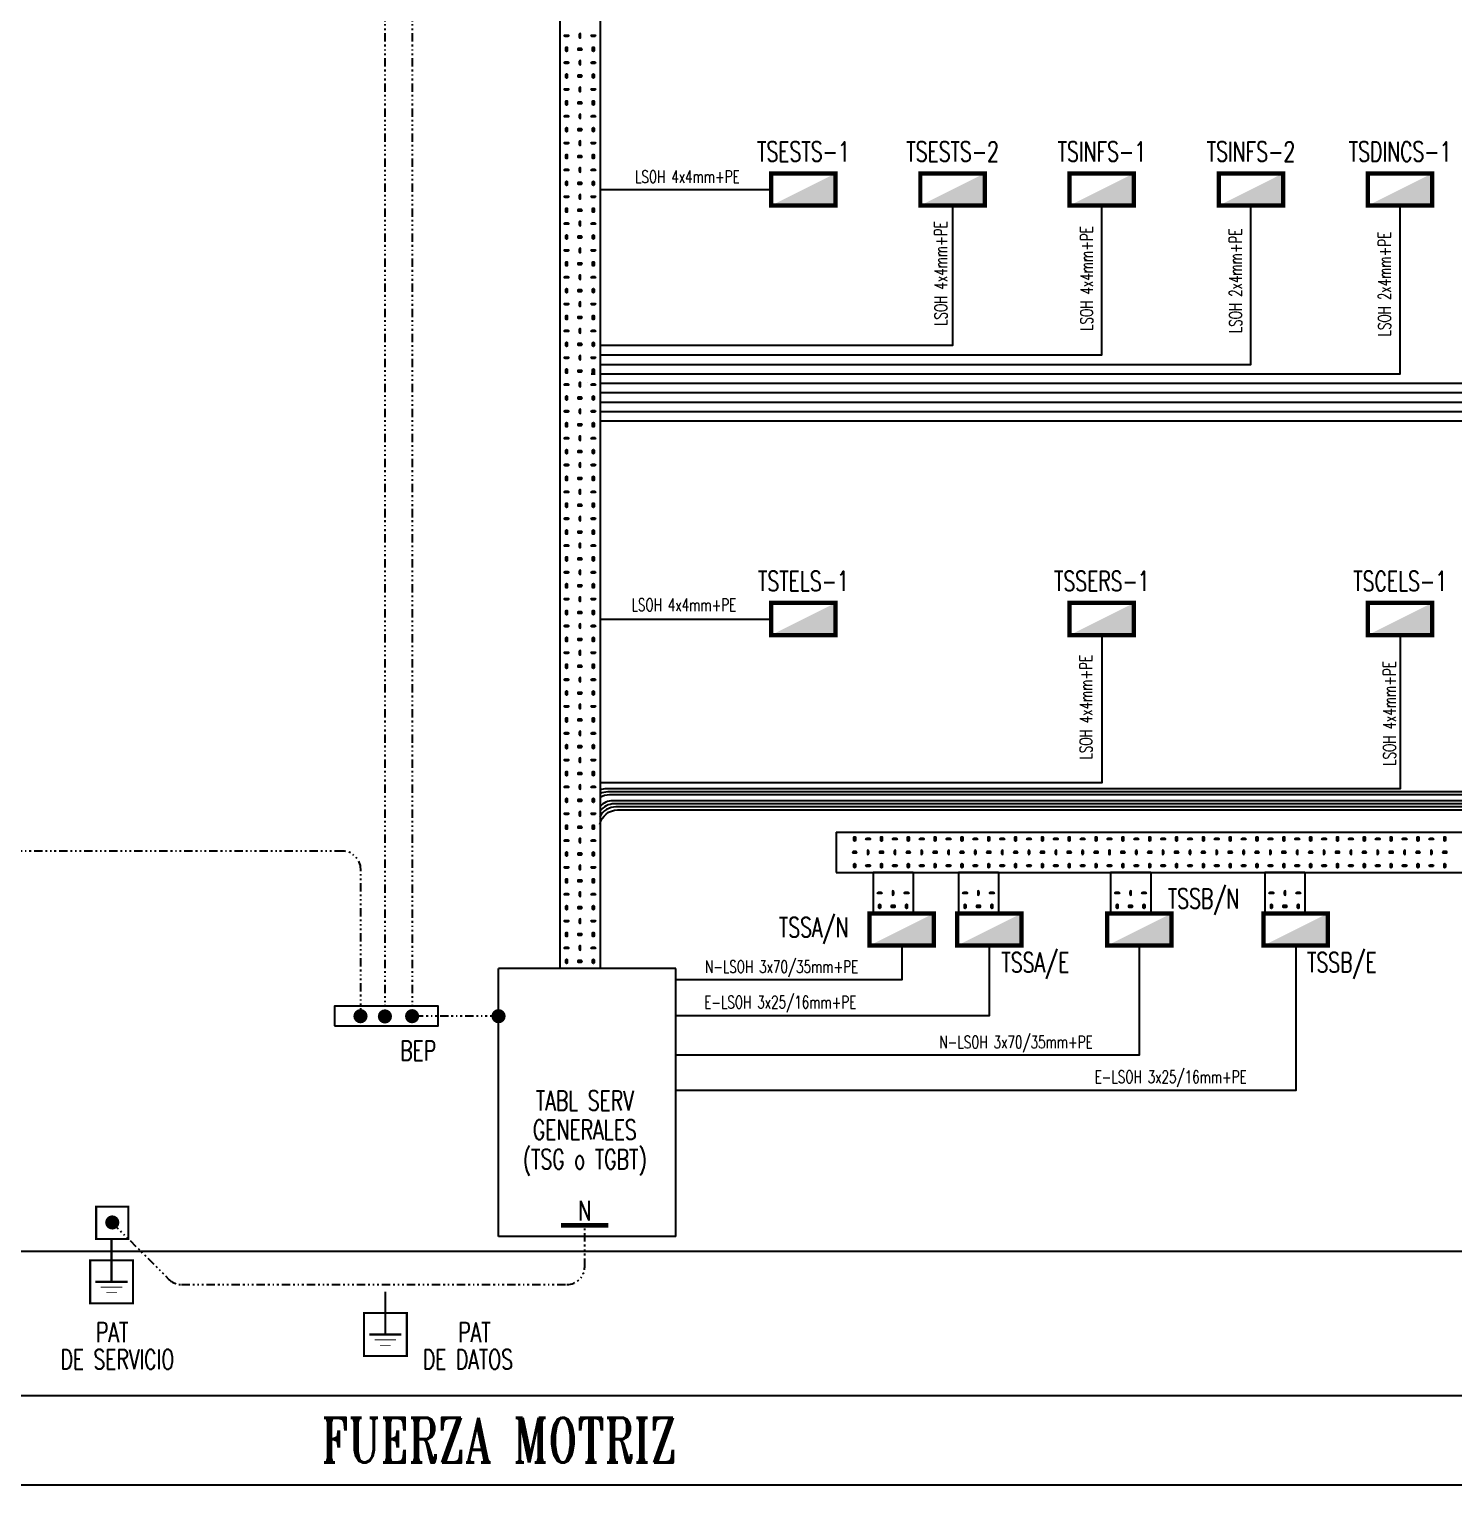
# Model space of a CAD drawing. Extents: x 2998 to 3854, y 1175 to 1727.
# Drawn here: x 3097 to 3216.5, y 1237.3 to 1359.4 of the extents above; entities that cross this region are included whole.
import ezdxf
from ezdxf.enums import TextEntityAlignment as Align

# ---------------------------------------------------------------- set-up
doc = ezdxf.new("R2010")
doc.units = 0
doc.linetypes.add('OCJ-ESQUEMAS UNIFILARES-CORREGIDOS IDO-REV.br$0$TIERRA', pattern=[2, 0.7, -0.25, 0.15, -0.25, 0, -0.25, 0.15, -0.25])
for name, color, linetype in [('OCJ-ESQUEMAS UNIFILARES-CORREGIDOS IDO-REV.br$0$--ILUMINACION', 5, 'Continuous'), ('OCJ-ESQUEMAS UNIFILARES-CORREGIDOS IDO-REV.br$0$--PAT', 30, 'Continuous'), ('OCJ-ESQUEMAS UNIFILARES-CORREGIDOS IDO-REV.br$0$00-IE-CABLES', 10, 'Continuous'), ('OCJ-ESQUEMAS UNIFILARES-CORREGIDOS IDO-REV.br$0$IE-BASE-rV$0$-GNBA-IE', 100, 'Continuous'), ('OCJ-ESQUEMAS UNIFILARES-CORREGIDOS IDO-REV.br$0$IE-BPC-ILTO', 30, 'Continuous')]:
    doc.layers.add(name, color=color, linetype=linetype)
doc.styles.add('OCJ-ESQUEMAS UNIFILARES-CORREGIDOS IDO-REV.br$0$ELE', font='SIMPLEX.shx', dxfattribs={"width": 0.7, "height": 0.22})
doc.styles.add('OCJ-ESQUEMAS UNIFILARES-CORREGIDOS IDO-REV.br$0$ROMANT', font='ROMANT.shx', dxfattribs={"width": 0.7})

# ---------------------------------------------------------------- blocks, each defined once
blk = doc.blocks.new('OCJ-ESQUEMAS UNIFILARES-CORREGIDOS IDO-REV.br$0$A$C54914CF0')
at = {"layer": 'OCJ-ESQUEMAS UNIFILARES-CORREGIDOS IDO-REV.br$0$--ILUMINACION', "color": 30, "linetype": 'OCJ-ESQUEMAS UNIFILARES-CORREGIDOS IDO-REV.br$0$TIERRA'}
for points, const_width in [([(0, 0), (0, -0.48)], 0.024), ([(-0.18, -0.48), (0.18, -0.48)], 0.024), ([(-0.12, -0.54), (0.12, -0.54)], 0.012), ([(-0.06, -0.6), (0.06, -0.6)], 0.006)]:
    blk.add_lwpolyline(points, dxfattribs=dict(at, const_width=const_width))
at = {"layer": 'OCJ-ESQUEMAS UNIFILARES-CORREGIDOS IDO-REV.br$0$--ILUMINACION', "color": 30, "linetype": 'OCJ-ESQUEMAS UNIFILARES-CORREGIDOS IDO-REV.br$0$TIERRA', "const_width": 0.024}
blk.add_lwpolyline([(-0.24, -0.24), (0.24, -0.24), (0.24, -0.72), (-0.24, -0.72)], close=True, dxfattribs=at)
blk = doc.blocks.new('*U16')
at = {"layer": 'OCJ-ESQUEMAS UNIFILARES-CORREGIDOS IDO-REV.br$0$IE-BASE-rV$0$-GNBA-IE', "color": 0}
for p, q in [((0, 0), (0, 0.45)), ((48.834, 0.45), (0, 0.45)), ((48.834, 0), (0, 0))]:
    blk.add_line(p, q, dxfattribs=at)
for points in [[(0.091, 0.383), (0.059, 0.383, 1), (0.059, 0.367), (0.091, 0.367, 1)], [(0.233, 0.359), (0.233, 0.391, 1), (0.217, 0.391), (0.217, 0.359, 1)], [(0.391, 0.383), (0.359, 0.383, 1), (0.359, 0.367), (0.391, 0.367, 1)], [(0.533, 0.359), (0.533, 0.391, 1), (0.517, 0.391), (0.517, 0.359, 1)], [(0.691, 0.383), (0.659, 0.383, 1), (0.659, 0.367), (0.691, 0.367, 1)], [(0.833, 0.359), (0.833, 0.391, 1), (0.817, 0.391), (0.817, 0.359, 1)], [(0.991, 0.383), (0.959, 0.383, 1), (0.959, 0.367), (0.991, 0.367, 1)], [(1.133, 0.359), (1.133, 0.391, 1), (1.117, 0.391), (1.117, 0.359, 1)], [(1.291, 0.383), (1.259, 0.383, 1), (1.259, 0.367), (1.291, 0.367, 1)], [(1.433, 0.359), (1.433, 0.391, 1), (1.417, 0.391), (1.417, 0.359, 1)], [(1.591, 0.383), (1.559, 0.383, 1), (1.559, 0.367), (1.591, 0.367, 1)], [(1.733, 0.359), (1.733, 0.391, 1), (1.717, 0.391), (1.717, 0.359, 1)], [(1.891, 0.383), (1.859, 0.383, 1), (1.859, 0.367), (1.891, 0.367, 1)], [(2.033, 0.359), (2.033, 0.391, 1), (2.017, 0.391), (2.017, 0.359, 1)], [(2.191, 0.383), (2.159, 0.383, 1), (2.159, 0.367), (2.191, 0.367, 1)], [(2.333, 0.359), (2.333, 0.391, 1), (2.317, 0.391), (2.317, 0.359, 1)], [(2.491, 0.383), (2.459, 0.383, 1), (2.459, 0.367), (2.491, 0.367, 1)], [(2.633, 0.359), (2.633, 0.391, 1), (2.617, 0.391), (2.617, 0.359, 1)], [(2.791, 0.383), (2.759, 0.383, 1), (2.759, 0.367), (2.791, 0.367, 1)], [(2.933, 0.359), (2.933, 0.391, 1), (2.917, 0.391), (2.917, 0.359, 1)], [(3.091, 0.383), (3.059, 0.383, 1), (3.059, 0.367), (3.091, 0.367, 1)], [(3.233, 0.359), (3.233, 0.391, 1), (3.217, 0.391), (3.217, 0.359, 1)], [(3.391, 0.383), (3.359, 0.383, 1), (3.359, 0.367), (3.391, 0.367, 1)], [(3.533, 0.359), (3.533, 0.391, 1), (3.517, 0.391), (3.517, 0.359, 1)], [(3.691, 0.383), (3.659, 0.383, 1), (3.659, 0.367), (3.691, 0.367, 1)], [(3.833, 0.359), (3.833, 0.391, 1), (3.817, 0.391), (3.817, 0.359, 1)], [(3.991, 0.383), (3.959, 0.383, 1), (3.959, 0.367), (3.991, 0.367, 1)], [(4.133, 0.359), (4.133, 0.391, 1), (4.117, 0.391), (4.117, 0.359, 1)], [(4.291, 0.383), (4.259, 0.383, 1), (4.259, 0.367), (4.291, 0.367, 1)], [(4.433, 0.359), (4.433, 0.391, 1), (4.417, 0.391), (4.417, 0.359, 1)], [(4.591, 0.383), (4.559, 0.383, 1), (4.559, 0.367), (4.591, 0.367, 1)], [(4.733, 0.359), (4.733, 0.391, 1), (4.717, 0.391), (4.717, 0.359, 1)], [(4.891, 0.383), (4.859, 0.383, 1), (4.859, 0.367), (4.891, 0.367, 1)], [(5.033, 0.359), (5.033, 0.391, 1), (5.017, 0.391), (5.017, 0.359, 1)], [(5.191, 0.383), (5.159, 0.383, 1), (5.159, 0.367), (5.191, 0.367, 1)], [(5.333, 0.359), (5.333, 0.391, 1), (5.317, 0.391), (5.317, 0.359, 1)], [(5.491, 0.383), (5.459, 0.383, 1), (5.459, 0.367), (5.491, 0.367, 1)], [(5.633, 0.359), (5.633, 0.391, 1), (5.617, 0.391), (5.617, 0.359, 1)], [(5.791, 0.383), (5.759, 0.383, 1), (5.759, 0.367), (5.791, 0.367, 1)], [(5.933, 0.359), (5.933, 0.391, 1), (5.917, 0.391), (5.917, 0.359, 1)], [(6.091, 0.383), (6.059, 0.383, 1), (6.059, 0.367), (6.091, 0.367, 1)], [(6.233, 0.359), (6.233, 0.391, 1), (6.217, 0.391), (6.217, 0.359, 1)], [(6.391, 0.383), (6.359, 0.383, 1), (6.359, 0.367), (6.391, 0.367, 1)], [(6.533, 0.359), (6.533, 0.391, 1), (6.517, 0.391), (6.517, 0.359, 1)], [(6.691, 0.383), (6.659, 0.383, 1), (6.659, 0.367), (6.691, 0.367, 1)], [(6.833, 0.359), (6.833, 0.391, 1), (6.817, 0.391), (6.817, 0.359, 1)], [(6.991, 0.383), (6.959, 0.383, 1), (6.959, 0.367), (6.991, 0.367, 1)], [(7.133, 0.359), (7.133, 0.391, 1), (7.117, 0.391), (7.117, 0.359, 1)], [(7.291, 0.383), (7.259, 0.383, 1), (7.259, 0.367), (7.291, 0.367, 1)], [(7.433, 0.359), (7.433, 0.391, 1), (7.417, 0.391), (7.417, 0.359, 1)], [(7.591, 0.383), (7.559, 0.383, 1), (7.559, 0.367), (7.591, 0.367, 1)], [(7.733, 0.359), (7.733, 0.391, 1), (7.717, 0.391), (7.717, 0.359, 1)], [(7.891, 0.383), (7.859, 0.383, 1), (7.859, 0.367), (7.891, 0.367, 1)], [(8.033, 0.359), (8.033, 0.391, 1), (8.017, 0.391), (8.017, 0.359, 1)], [(8.191, 0.383), (8.159, 0.383, 1), (8.159, 0.367), (8.191, 0.367, 1)], [(8.333, 0.359), (8.333, 0.391, 1), (8.317, 0.391), (8.317, 0.359, 1)], [(8.491, 0.383), (8.459, 0.383, 1), (8.459, 0.367), (8.491, 0.367, 1)], [(8.633, 0.359), (8.633, 0.391, 1), (8.617, 0.391), (8.617, 0.359, 1)], [(8.791, 0.383), (8.759, 0.383, 1), (8.759, 0.367), (8.791, 0.367, 1)], [(8.933, 0.359), (8.933, 0.391, 1), (8.917, 0.391), (8.917, 0.359, 1)], [(9.091, 0.383), (9.059, 0.383, 1), (9.059, 0.367), (9.091, 0.367, 1)], [(9.233, 0.359), (9.233, 0.391, 1), (9.217, 0.391), (9.217, 0.359, 1)], [(9.391, 0.383), (9.359, 0.383, 1), (9.359, 0.367), (9.391, 0.367, 1)], [(9.533, 0.359), (9.533, 0.391, 1), (9.517, 0.391), (9.517, 0.359, 1)], [(9.691, 0.383), (9.659, 0.383, 1), (9.659, 0.367), (9.691, 0.367, 1)], [(9.833, 0.359), (9.833, 0.391, 1), (9.817, 0.391), (9.817, 0.359, 1)], [(9.991, 0.383), (9.959, 0.383, 1), (9.959, 0.367), (9.991, 0.367, 1)], [(10.133, 0.359), (10.133, 0.391, 1), (10.117, 0.391), (10.117, 0.359, 1)], [(10.291, 0.383), (10.259, 0.383, 1), (10.259, 0.367), (10.291, 0.367, 1)], [(10.433, 0.359), (10.433, 0.391, 1), (10.417, 0.391), (10.417, 0.359, 1)], [(0.067, 0.209), (0.067, 0.241, -1), (0.083, 0.241), (0.083, 0.209, -1)], [(0.209, 0.233), (0.241, 0.233, -1), (0.241, 0.217), (0.209, 0.217, -1)], [(0.367, 0.209), (0.367, 0.241, -1), (0.383, 0.241), (0.383, 0.209, -1)], [(0.509, 0.233), (0.541, 0.233, -1), (0.541, 0.217), (0.509, 0.217, -1)], [(0.667, 0.209), (0.667, 0.241, -1), (0.683, 0.241), (0.683, 0.209, -1)], [(0.809, 0.233), (0.841, 0.233, -1), (0.841, 0.217), (0.809, 0.217, -1)], [(0.967, 0.209), (0.967, 0.241, -1), (0.983, 0.241), (0.983, 0.209, -1)], [(1.109, 0.233), (1.141, 0.233, -1), (1.141, 0.217), (1.109, 0.217, -1)], [(1.267, 0.209), (1.267, 0.241, -1), (1.283, 0.241), (1.283, 0.209, -1)], [(1.409, 0.233), (1.441, 0.233, -1), (1.441, 0.217), (1.409, 0.217, -1)], [(1.567, 0.209), (1.567, 0.241, -1), (1.583, 0.241), (1.583, 0.209, -1)], [(1.709, 0.233), (1.741, 0.233, -1), (1.741, 0.217), (1.709, 0.217, -1)], [(1.867, 0.209), (1.867, 0.241, -1), (1.883, 0.241), (1.883, 0.209, -1)], [(2.009, 0.233), (2.041, 0.233, -1), (2.041, 0.217), (2.009, 0.217, -1)], [(2.167, 0.209), (2.167, 0.241, -1), (2.183, 0.241), (2.183, 0.209, -1)], [(2.309, 0.233), (2.341, 0.233, -1), (2.341, 0.217), (2.309, 0.217, -1)], [(2.467, 0.209), (2.467, 0.241, -1), (2.483, 0.241), (2.483, 0.209, -1)], [(2.609, 0.233), (2.641, 0.233, -1), (2.641, 0.217), (2.609, 0.217, -1)], [(2.767, 0.209), (2.767, 0.241, -1), (2.783, 0.241), (2.783, 0.209, -1)], [(2.909, 0.233), (2.941, 0.233, -1), (2.941, 0.217), (2.909, 0.217, -1)], [(3.067, 0.209), (3.067, 0.241, -1), (3.083, 0.241), (3.083, 0.209, -1)], [(3.209, 0.233), (3.241, 0.233, -1), (3.241, 0.217), (3.209, 0.217, -1)], [(3.367, 0.209), (3.367, 0.241, -1), (3.383, 0.241), (3.383, 0.209, -1)], [(3.509, 0.233), (3.541, 0.233, -1), (3.541, 0.217), (3.509, 0.217, -1)], [(3.667, 0.209), (3.667, 0.241, -1), (3.683, 0.241), (3.683, 0.209, -1)], [(3.809, 0.233), (3.841, 0.233, -1), (3.841, 0.217), (3.809, 0.217, -1)], [(3.967, 0.209), (3.967, 0.241, -1), (3.983, 0.241), (3.983, 0.209, -1)], [(4.109, 0.233), (4.141, 0.233, -1), (4.141, 0.217), (4.109, 0.217, -1)], [(4.267, 0.209), (4.267, 0.241, -1), (4.283, 0.241), (4.283, 0.209, -1)], [(4.409, 0.233), (4.441, 0.233, -1), (4.441, 0.217), (4.409, 0.217, -1)], [(4.567, 0.209), (4.567, 0.241, -1), (4.583, 0.241), (4.583, 0.209, -1)], [(4.709, 0.233), (4.741, 0.233, -1), (4.741, 0.217), (4.709, 0.217, -1)], [(4.867, 0.209), (4.867, 0.241, -1), (4.883, 0.241), (4.883, 0.209, -1)], [(5.009, 0.233), (5.041, 0.233, -1), (5.041, 0.217), (5.009, 0.217, -1)], [(5.167, 0.209), (5.167, 0.241, -1), (5.183, 0.241), (5.183, 0.209, -1)], [(5.309, 0.233), (5.341, 0.233, -1), (5.341, 0.217), (5.309, 0.217, -1)], [(5.467, 0.209), (5.467, 0.241, -1), (5.483, 0.241), (5.483, 0.209, -1)], [(5.609, 0.233), (5.641, 0.233, -1), (5.641, 0.217), (5.609, 0.217, -1)], [(5.767, 0.209), (5.767, 0.241, -1), (5.783, 0.241), (5.783, 0.209, -1)], [(5.909, 0.233), (5.941, 0.233, -1), (5.941, 0.217), (5.909, 0.217, -1)], [(6.067, 0.209), (6.067, 0.241, -1), (6.083, 0.241), (6.083, 0.209, -1)], [(6.209, 0.233), (6.241, 0.233, -1), (6.241, 0.217), (6.209, 0.217, -1)], [(6.367, 0.209), (6.367, 0.241, -1), (6.383, 0.241), (6.383, 0.209, -1)], [(6.509, 0.233), (6.541, 0.233, -1), (6.541, 0.217), (6.509, 0.217, -1)], [(6.667, 0.209), (6.667, 0.241, -1), (6.683, 0.241), (6.683, 0.209, -1)], [(6.809, 0.233), (6.841, 0.233, -1), (6.841, 0.217), (6.809, 0.217, -1)], [(6.967, 0.209), (6.967, 0.241, -1), (6.983, 0.241), (6.983, 0.209, -1)], [(7.109, 0.233), (7.141, 0.233, -1), (7.141, 0.217), (7.109, 0.217, -1)], [(7.267, 0.209), (7.267, 0.241, -1), (7.283, 0.241), (7.283, 0.209, -1)], [(7.409, 0.233), (7.441, 0.233, -1), (7.441, 0.217), (7.409, 0.217, -1)], [(7.567, 0.209), (7.567, 0.241, -1), (7.583, 0.241), (7.583, 0.209, -1)], [(7.709, 0.233), (7.741, 0.233, -1), (7.741, 0.217), (7.709, 0.217, -1)], [(7.867, 0.209), (7.867, 0.241, -1), (7.883, 0.241), (7.883, 0.209, -1)], [(8.009, 0.233), (8.041, 0.233, -1), (8.041, 0.217), (8.009, 0.217, -1)], [(8.167, 0.209), (8.167, 0.241, -1), (8.183, 0.241), (8.183, 0.209, -1)], [(8.309, 0.233), (8.341, 0.233, -1), (8.341, 0.217), (8.309, 0.217, -1)], [(8.467, 0.209), (8.467, 0.241, -1), (8.483, 0.241), (8.483, 0.209, -1)], [(8.609, 0.233), (8.641, 0.233, -1), (8.641, 0.217), (8.609, 0.217, -1)], [(8.767, 0.209), (8.767, 0.241, -1), (8.783, 0.241), (8.783, 0.209, -1)], [(8.909, 0.233), (8.941, 0.233, -1), (8.941, 0.217), (8.909, 0.217, -1)], [(9.067, 0.209), (9.067, 0.241, -1), (9.083, 0.241), (9.083, 0.209, -1)], [(9.209, 0.233), (9.241, 0.233, -1), (9.241, 0.217), (9.209, 0.217, -1)], [(9.367, 0.209), (9.367, 0.241, -1), (9.383, 0.241), (9.383, 0.209, -1)], [(9.509, 0.233), (9.541, 0.233, -1), (9.541, 0.217), (9.509, 0.217, -1)], [(9.667, 0.209), (9.667, 0.241, -1), (9.683, 0.241), (9.683, 0.209, -1)], [(9.809, 0.233), (9.841, 0.233, -1), (9.841, 0.217), (9.809, 0.217, -1)], [(9.967, 0.209), (9.967, 0.241, -1), (9.983, 0.241), (9.983, 0.209, -1)], [(10.109, 0.233), (10.141, 0.233, -1), (10.141, 0.217), (10.109, 0.217, -1)], [(10.267, 0.209), (10.267, 0.241, -1), (10.283, 0.241), (10.283, 0.209, -1)], [(10.409, 0.233), (10.441, 0.233, -1), (10.441, 0.217), (10.409, 0.217, -1)], [(0.091, 0.083), (0.059, 0.083, 1), (0.059, 0.067), (0.091, 0.067, 1)], [(0.233, 0.059), (0.233, 0.091, 1), (0.217, 0.091), (0.217, 0.059, 1)], [(0.391, 0.083), (0.359, 0.083, 1), (0.359, 0.067), (0.391, 0.067, 1)], [(0.533, 0.059), (0.533, 0.091, 1), (0.517, 0.091), (0.517, 0.059, 1)], [(0.691, 0.083), (0.659, 0.083, 1), (0.659, 0.067), (0.691, 0.067, 1)], [(0.833, 0.059), (0.833, 0.091, 1), (0.817, 0.091), (0.817, 0.059, 1)], [(0.991, 0.083), (0.959, 0.083, 1), (0.959, 0.067), (0.991, 0.067, 1)], [(1.133, 0.059), (1.133, 0.091, 1), (1.117, 0.091), (1.117, 0.059, 1)], [(1.291, 0.083), (1.259, 0.083, 1), (1.259, 0.067), (1.291, 0.067, 1)], [(1.433, 0.059), (1.433, 0.091, 1), (1.417, 0.091), (1.417, 0.059, 1)], [(1.591, 0.083), (1.559, 0.083, 1), (1.559, 0.067), (1.591, 0.067, 1)], [(1.733, 0.059), (1.733, 0.091, 1), (1.717, 0.091), (1.717, 0.059, 1)], [(1.891, 0.083), (1.859, 0.083, 1), (1.859, 0.067), (1.891, 0.067, 1)], [(2.033, 0.059), (2.033, 0.091, 1), (2.017, 0.091), (2.017, 0.059, 1)], [(2.191, 0.083), (2.159, 0.083, 1), (2.159, 0.067), (2.191, 0.067, 1)], [(2.333, 0.059), (2.333, 0.091, 1), (2.317, 0.091), (2.317, 0.059, 1)], [(2.491, 0.083), (2.459, 0.083, 1), (2.459, 0.067), (2.491, 0.067, 1)], [(2.633, 0.059), (2.633, 0.091, 1), (2.617, 0.091), (2.617, 0.059, 1)], [(2.791, 0.083), (2.759, 0.083, 1), (2.759, 0.067), (2.791, 0.067, 1)], [(2.933, 0.059), (2.933, 0.091, 1), (2.917, 0.091), (2.917, 0.059, 1)], [(3.091, 0.083), (3.059, 0.083, 1), (3.059, 0.067), (3.091, 0.067, 1)], [(3.233, 0.059), (3.233, 0.091, 1), (3.217, 0.091), (3.217, 0.059, 1)], [(3.391, 0.083), (3.359, 0.083, 1), (3.359, 0.067), (3.391, 0.067, 1)], [(3.533, 0.059), (3.533, 0.091, 1), (3.517, 0.091), (3.517, 0.059, 1)], [(3.691, 0.083), (3.659, 0.083, 1), (3.659, 0.067), (3.691, 0.067, 1)], [(3.833, 0.059), (3.833, 0.091, 1), (3.817, 0.091), (3.817, 0.059, 1)], [(3.991, 0.083), (3.959, 0.083, 1), (3.959, 0.067), (3.991, 0.067, 1)], [(4.133, 0.059), (4.133, 0.091, 1), (4.117, 0.091), (4.117, 0.059, 1)], [(4.291, 0.083), (4.259, 0.083, 1), (4.259, 0.067), (4.291, 0.067, 1)], [(4.433, 0.059), (4.433, 0.091, 1), (4.417, 0.091), (4.417, 0.059, 1)], [(4.591, 0.083), (4.559, 0.083, 1), (4.559, 0.067), (4.591, 0.067, 1)], [(4.733, 0.059), (4.733, 0.091, 1), (4.717, 0.091), (4.717, 0.059, 1)], [(4.891, 0.083), (4.859, 0.083, 1), (4.859, 0.067), (4.891, 0.067, 1)], [(5.033, 0.059), (5.033, 0.091, 1), (5.017, 0.091), (5.017, 0.059, 1)], [(5.191, 0.083), (5.159, 0.083, 1), (5.159, 0.067), (5.191, 0.067, 1)], [(5.333, 0.059), (5.333, 0.091, 1), (5.317, 0.091), (5.317, 0.059, 1)], [(5.491, 0.083), (5.459, 0.083, 1), (5.459, 0.067), (5.491, 0.067, 1)], [(5.633, 0.059), (5.633, 0.091, 1), (5.617, 0.091), (5.617, 0.059, 1)], [(5.791, 0.083), (5.759, 0.083, 1), (5.759, 0.067), (5.791, 0.067, 1)], [(5.933, 0.059), (5.933, 0.091, 1), (5.917, 0.091), (5.917, 0.059, 1)], [(6.091, 0.083), (6.059, 0.083, 1), (6.059, 0.067), (6.091, 0.067, 1)], [(6.233, 0.059), (6.233, 0.091, 1), (6.217, 0.091), (6.217, 0.059, 1)], [(6.391, 0.083), (6.359, 0.083, 1), (6.359, 0.067), (6.391, 0.067, 1)], [(6.533, 0.059), (6.533, 0.091, 1), (6.517, 0.091), (6.517, 0.059, 1)], [(6.691, 0.083), (6.659, 0.083, 1), (6.659, 0.067), (6.691, 0.067, 1)], [(6.833, 0.059), (6.833, 0.091, 1), (6.817, 0.091), (6.817, 0.059, 1)], [(6.991, 0.083), (6.959, 0.083, 1), (6.959, 0.067), (6.991, 0.067, 1)], [(7.133, 0.059), (7.133, 0.091, 1), (7.117, 0.091), (7.117, 0.059, 1)], [(7.291, 0.083), (7.259, 0.083, 1), (7.259, 0.067), (7.291, 0.067, 1)], [(7.433, 0.059), (7.433, 0.091, 1), (7.417, 0.091), (7.417, 0.059, 1)], [(7.591, 0.083), (7.559, 0.083, 1), (7.559, 0.067), (7.591, 0.067, 1)], [(7.733, 0.059), (7.733, 0.091, 1), (7.717, 0.091), (7.717, 0.059, 1)], [(7.891, 0.083), (7.859, 0.083, 1), (7.859, 0.067), (7.891, 0.067, 1)], [(8.033, 0.059), (8.033, 0.091, 1), (8.017, 0.091), (8.017, 0.059, 1)], [(8.191, 0.083), (8.159, 0.083, 1), (8.159, 0.067), (8.191, 0.067, 1)], [(8.333, 0.059), (8.333, 0.091, 1), (8.317, 0.091), (8.317, 0.059, 1)], [(8.491, 0.083), (8.459, 0.083, 1), (8.459, 0.067), (8.491, 0.067, 1)], [(8.633, 0.059), (8.633, 0.091, 1), (8.617, 0.091), (8.617, 0.059, 1)], [(8.791, 0.083), (8.759, 0.083, 1), (8.759, 0.067), (8.791, 0.067, 1)], [(8.933, 0.059), (8.933, 0.091, 1), (8.917, 0.091), (8.917, 0.059, 1)], [(9.091, 0.083), (9.059, 0.083, 1), (9.059, 0.067), (9.091, 0.067, 1)], [(9.233, 0.059), (9.233, 0.091, 1), (9.217, 0.091), (9.217, 0.059, 1)], [(9.391, 0.083), (9.359, 0.083, 1), (9.359, 0.067), (9.391, 0.067, 1)], [(9.533, 0.059), (9.533, 0.091, 1), (9.517, 0.091), (9.517, 0.059, 1)], [(9.691, 0.083), (9.659, 0.083, 1), (9.659, 0.067), (9.691, 0.067, 1)], [(9.833, 0.059), (9.833, 0.091, 1), (9.817, 0.091), (9.817, 0.059, 1)], [(9.991, 0.083), (9.959, 0.083, 1), (9.959, 0.067), (9.991, 0.067, 1)], [(10.133, 0.059), (10.133, 0.091, 1), (10.117, 0.091), (10.117, 0.059, 1)], [(10.291, 0.083), (10.259, 0.083, 1), (10.259, 0.067), (10.291, 0.067, 1)], [(10.433, 0.059), (10.433, 0.091, 1), (10.417, 0.091), (10.417, 0.059, 1)]]:
    blk.add_lwpolyline(points, format="xyb", close=True, dxfattribs=at)
blk = doc.blocks.new('OCJ-ESQUEMAS UNIFILARES-CORREGIDOS IDO-REV.br$0$I28')
at = {"const_width": 0.012}
blk.add_lwpolyline([(-0.09, 0.09), (0.09, 0.09), (0.09, -0.09), (-0.09, -0.09)], close=True, dxfattribs=at)
blk.add_solid([(0.09, 0.09), (-0.09, -0.09), (0.09, -0.09)])
blk = doc.blocks.new('*U17')
at = {"layer": 'OCJ-ESQUEMAS UNIFILARES-CORREGIDOS IDO-REV.br$0$IE-BASE-rV$0$-GNBA-IE', "color": 0}
for p, q in [((0, 0), (0, 0.45)), ((0.454, 0.45), (0, 0.45)), ((0.454, 0.45), (0.454, 0)), ((0.454, 0), (0, 0))]:
    blk.add_line(p, q, dxfattribs=at)
for points in [[(0.091, 0.383), (0.059, 0.383, 1), (0.059, 0.367), (0.091, 0.367, 1)], [(0.233, 0.359), (0.233, 0.391, 1), (0.217, 0.391), (0.217, 0.359, 1)], [(0.067, 0.209), (0.067, 0.241, -1), (0.083, 0.241), (0.083, 0.209, -1)], [(0.209, 0.233), (0.241, 0.233, -1), (0.241, 0.217), (0.209, 0.217, -1)], [(0.091, 0.083), (0.059, 0.083, 1), (0.059, 0.067), (0.091, 0.067, 1)], [(0.233, 0.059), (0.233, 0.091, 1), (0.217, 0.091), (0.217, 0.059, 1)]]:
    blk.add_lwpolyline(points, format="xyb", close=True, dxfattribs=at)
blk = doc.blocks.new('*U15')
at = {"layer": 'OCJ-ESQUEMAS UNIFILARES-CORREGIDOS IDO-REV.br$0$IE-BASE-rV$0$-GNBA-IE', "color": 0}
for p, q in [((18.433, 0.45), (0, 0.45)), ((18.433, 0.45), (18.433, 0)), ((18.433, 0), (0, 0))]:
    blk.add_line(p, q, dxfattribs=at)
for points in [[(11.633, 0.359), (11.633, 0.391, 1), (11.617, 0.391), (11.617, 0.359, 1)], [(11.791, 0.383), (11.759, 0.383, 1), (11.759, 0.367), (11.791, 0.367, 1)], [(11.933, 0.359), (11.933, 0.391, 1), (11.917, 0.391), (11.917, 0.359, 1)], [(12.091, 0.383), (12.059, 0.383, 1), (12.059, 0.367), (12.091, 0.367, 1)], [(12.233, 0.359), (12.233, 0.391, 1), (12.217, 0.391), (12.217, 0.359, 1)], [(12.391, 0.383), (12.359, 0.383, 1), (12.359, 0.367), (12.391, 0.367, 1)], [(12.533, 0.359), (12.533, 0.391, 1), (12.517, 0.391), (12.517, 0.359, 1)], [(12.691, 0.383), (12.659, 0.383, 1), (12.659, 0.367), (12.691, 0.367, 1)], [(12.833, 0.359), (12.833, 0.391, 1), (12.817, 0.391), (12.817, 0.359, 1)], [(12.991, 0.383), (12.959, 0.383, 1), (12.959, 0.367), (12.991, 0.367, 1)], [(13.133, 0.359), (13.133, 0.391, 1), (13.117, 0.391), (13.117, 0.359, 1)], [(13.291, 0.383), (13.259, 0.383, 1), (13.259, 0.367), (13.291, 0.367, 1)], [(13.433, 0.359), (13.433, 0.391, 1), (13.417, 0.391), (13.417, 0.359, 1)], [(13.591, 0.383), (13.559, 0.383, 1), (13.559, 0.367), (13.591, 0.367, 1)], [(13.733, 0.359), (13.733, 0.391, 1), (13.717, 0.391), (13.717, 0.359, 1)], [(13.891, 0.383), (13.859, 0.383, 1), (13.859, 0.367), (13.891, 0.367, 1)], [(14.033, 0.359), (14.033, 0.391, 1), (14.017, 0.391), (14.017, 0.359, 1)], [(14.191, 0.383), (14.159, 0.383, 1), (14.159, 0.367), (14.191, 0.367, 1)], [(14.333, 0.359), (14.333, 0.391, 1), (14.317, 0.391), (14.317, 0.359, 1)], [(14.491, 0.383), (14.459, 0.383, 1), (14.459, 0.367), (14.491, 0.367, 1)], [(14.633, 0.359), (14.633, 0.391, 1), (14.617, 0.391), (14.617, 0.359, 1)], [(14.791, 0.383), (14.759, 0.383, 1), (14.759, 0.367), (14.791, 0.367, 1)], [(14.933, 0.359), (14.933, 0.391, 1), (14.917, 0.391), (14.917, 0.359, 1)], [(15.091, 0.383), (15.059, 0.383, 1), (15.059, 0.367), (15.091, 0.367, 1)], [(15.233, 0.359), (15.233, 0.391, 1), (15.217, 0.391), (15.217, 0.359, 1)], [(15.391, 0.383), (15.359, 0.383, 1), (15.359, 0.367), (15.391, 0.367, 1)], [(15.533, 0.359), (15.533, 0.391, 1), (15.517, 0.391), (15.517, 0.359, 1)], [(15.691, 0.383), (15.659, 0.383, 1), (15.659, 0.367), (15.691, 0.367, 1)], [(15.833, 0.359), (15.833, 0.391, 1), (15.817, 0.391), (15.817, 0.359, 1)], [(15.991, 0.383), (15.959, 0.383, 1), (15.959, 0.367), (15.991, 0.367, 1)], [(16.133, 0.359), (16.133, 0.391, 1), (16.117, 0.391), (16.117, 0.359, 1)], [(16.291, 0.383), (16.259, 0.383, 1), (16.259, 0.367), (16.291, 0.367, 1)], [(16.433, 0.359), (16.433, 0.391, 1), (16.417, 0.391), (16.417, 0.359, 1)], [(16.591, 0.383), (16.559, 0.383, 1), (16.559, 0.367), (16.591, 0.367, 1)], [(16.733, 0.359), (16.733, 0.391, 1), (16.717, 0.391), (16.717, 0.359, 1)], [(16.891, 0.383), (16.859, 0.383, 1), (16.859, 0.367), (16.891, 0.367, 1)], [(17.033, 0.359), (17.033, 0.391, 1), (17.017, 0.391), (17.017, 0.359, 1)], [(17.191, 0.383), (17.159, 0.383, 1), (17.159, 0.367), (17.191, 0.367, 1)], [(17.333, 0.359), (17.333, 0.391, 1), (17.317, 0.391), (17.317, 0.359, 1)], [(17.491, 0.383), (17.459, 0.383, 1), (17.459, 0.367), (17.491, 0.367, 1)], [(17.633, 0.359), (17.633, 0.391, 1), (17.617, 0.391), (17.617, 0.359, 1)], [(17.791, 0.383), (17.759, 0.383, 1), (17.759, 0.367), (17.791, 0.367, 1)], [(17.933, 0.359), (17.933, 0.391, 1), (17.917, 0.391), (17.917, 0.359, 1)], [(18.091, 0.383), (18.059, 0.383, 1), (18.059, 0.367), (18.091, 0.367, 1)], [(18.233, 0.359), (18.233, 0.391, 1), (18.217, 0.391), (18.217, 0.359, 1)], [(11.609, 0.233), (11.641, 0.233, -1), (11.641, 0.217), (11.609, 0.217, -1)], [(11.767, 0.209), (11.767, 0.241, -1), (11.783, 0.241), (11.783, 0.209, -1)], [(11.909, 0.233), (11.941, 0.233, -1), (11.941, 0.217), (11.909, 0.217, -1)], [(12.067, 0.209), (12.067, 0.241, -1), (12.083, 0.241), (12.083, 0.209, -1)], [(12.209, 0.233), (12.241, 0.233, -1), (12.241, 0.217), (12.209, 0.217, -1)], [(12.367, 0.209), (12.367, 0.241, -1), (12.383, 0.241), (12.383, 0.209, -1)], [(12.509, 0.233), (12.541, 0.233, -1), (12.541, 0.217), (12.509, 0.217, -1)], [(12.667, 0.209), (12.667, 0.241, -1), (12.683, 0.241), (12.683, 0.209, -1)], [(12.809, 0.233), (12.841, 0.233, -1), (12.841, 0.217), (12.809, 0.217, -1)], [(12.967, 0.209), (12.967, 0.241, -1), (12.983, 0.241), (12.983, 0.209, -1)], [(13.109, 0.233), (13.141, 0.233, -1), (13.141, 0.217), (13.109, 0.217, -1)], [(13.267, 0.209), (13.267, 0.241, -1), (13.283, 0.241), (13.283, 0.209, -1)], [(13.409, 0.233), (13.441, 0.233, -1), (13.441, 0.217), (13.409, 0.217, -1)], [(13.567, 0.209), (13.567, 0.241, -1), (13.583, 0.241), (13.583, 0.209, -1)], [(13.709, 0.233), (13.741, 0.233, -1), (13.741, 0.217), (13.709, 0.217, -1)], [(13.867, 0.209), (13.867, 0.241, -1), (13.883, 0.241), (13.883, 0.209, -1)], [(14.009, 0.233), (14.041, 0.233, -1), (14.041, 0.217), (14.009, 0.217, -1)], [(14.167, 0.209), (14.167, 0.241, -1), (14.183, 0.241), (14.183, 0.209, -1)], [(14.309, 0.233), (14.341, 0.233, -1), (14.341, 0.217), (14.309, 0.217, -1)], [(14.467, 0.209), (14.467, 0.241, -1), (14.483, 0.241), (14.483, 0.209, -1)], [(14.609, 0.233), (14.641, 0.233, -1), (14.641, 0.217), (14.609, 0.217, -1)], [(14.767, 0.209), (14.767, 0.241, -1), (14.783, 0.241), (14.783, 0.209, -1)], [(14.909, 0.233), (14.941, 0.233, -1), (14.941, 0.217), (14.909, 0.217, -1)], [(15.067, 0.209), (15.067, 0.241, -1), (15.083, 0.241), (15.083, 0.209, -1)], [(15.209, 0.233), (15.241, 0.233, -1), (15.241, 0.217), (15.209, 0.217, -1)], [(15.367, 0.209), (15.367, 0.241, -1), (15.383, 0.241), (15.383, 0.209, -1)], [(15.509, 0.233), (15.541, 0.233, -1), (15.541, 0.217), (15.509, 0.217, -1)], [(15.667, 0.209), (15.667, 0.241, -1), (15.683, 0.241), (15.683, 0.209, -1)], [(15.809, 0.233), (15.841, 0.233, -1), (15.841, 0.217), (15.809, 0.217, -1)], [(15.967, 0.209), (15.967, 0.241, -1), (15.983, 0.241), (15.983, 0.209, -1)], [(16.109, 0.233), (16.141, 0.233, -1), (16.141, 0.217), (16.109, 0.217, -1)], [(16.267, 0.209), (16.267, 0.241, -1), (16.283, 0.241), (16.283, 0.209, -1)], [(16.409, 0.233), (16.441, 0.233, -1), (16.441, 0.217), (16.409, 0.217, -1)], [(16.567, 0.209), (16.567, 0.241, -1), (16.583, 0.241), (16.583, 0.209, -1)], [(16.709, 0.233), (16.741, 0.233, -1), (16.741, 0.217), (16.709, 0.217, -1)], [(16.867, 0.209), (16.867, 0.241, -1), (16.883, 0.241), (16.883, 0.209, -1)], [(17.009, 0.233), (17.041, 0.233, -1), (17.041, 0.217), (17.009, 0.217, -1)], [(17.167, 0.209), (17.167, 0.241, -1), (17.183, 0.241), (17.183, 0.209, -1)], [(17.309, 0.233), (17.341, 0.233, -1), (17.341, 0.217), (17.309, 0.217, -1)], [(17.467, 0.209), (17.467, 0.241, -1), (17.483, 0.241), (17.483, 0.209, -1)], [(17.609, 0.233), (17.641, 0.233, -1), (17.641, 0.217), (17.609, 0.217, -1)], [(17.767, 0.209), (17.767, 0.241, -1), (17.783, 0.241), (17.783, 0.209, -1)], [(17.909, 0.233), (17.941, 0.233, -1), (17.941, 0.217), (17.909, 0.217, -1)], [(18.067, 0.209), (18.067, 0.241, -1), (18.083, 0.241), (18.083, 0.209, -1)], [(18.209, 0.233), (18.241, 0.233, -1), (18.241, 0.217), (18.209, 0.217, -1)], [(11.633, 0.059), (11.633, 0.091, 1), (11.617, 0.091), (11.617, 0.059, 1)], [(11.791, 0.083), (11.759, 0.083, 1), (11.759, 0.067), (11.791, 0.067, 1)], [(11.933, 0.059), (11.933, 0.091, 1), (11.917, 0.091), (11.917, 0.059, 1)], [(12.091, 0.083), (12.059, 0.083, 1), (12.059, 0.067), (12.091, 0.067, 1)], [(12.233, 0.059), (12.233, 0.091, 1), (12.217, 0.091), (12.217, 0.059, 1)], [(12.391, 0.083), (12.359, 0.083, 1), (12.359, 0.067), (12.391, 0.067, 1)], [(12.533, 0.059), (12.533, 0.091, 1), (12.517, 0.091), (12.517, 0.059, 1)], [(12.691, 0.083), (12.659, 0.083, 1), (12.659, 0.067), (12.691, 0.067, 1)], [(12.833, 0.059), (12.833, 0.091, 1), (12.817, 0.091), (12.817, 0.059, 1)], [(12.991, 0.083), (12.959, 0.083, 1), (12.959, 0.067), (12.991, 0.067, 1)], [(13.133, 0.059), (13.133, 0.091, 1), (13.117, 0.091), (13.117, 0.059, 1)], [(13.291, 0.083), (13.259, 0.083, 1), (13.259, 0.067), (13.291, 0.067, 1)], [(13.433, 0.059), (13.433, 0.091, 1), (13.417, 0.091), (13.417, 0.059, 1)], [(13.591, 0.083), (13.559, 0.083, 1), (13.559, 0.067), (13.591, 0.067, 1)], [(13.733, 0.059), (13.733, 0.091, 1), (13.717, 0.091), (13.717, 0.059, 1)], [(13.891, 0.083), (13.859, 0.083, 1), (13.859, 0.067), (13.891, 0.067, 1)], [(14.033, 0.059), (14.033, 0.091, 1), (14.017, 0.091), (14.017, 0.059, 1)], [(14.191, 0.083), (14.159, 0.083, 1), (14.159, 0.067), (14.191, 0.067, 1)], [(14.333, 0.059), (14.333, 0.091, 1), (14.317, 0.091), (14.317, 0.059, 1)], [(14.491, 0.083), (14.459, 0.083, 1), (14.459, 0.067), (14.491, 0.067, 1)], [(14.633, 0.059), (14.633, 0.091, 1), (14.617, 0.091), (14.617, 0.059, 1)], [(14.791, 0.083), (14.759, 0.083, 1), (14.759, 0.067), (14.791, 0.067, 1)], [(14.933, 0.059), (14.933, 0.091, 1), (14.917, 0.091), (14.917, 0.059, 1)], [(15.091, 0.083), (15.059, 0.083, 1), (15.059, 0.067), (15.091, 0.067, 1)], [(15.233, 0.059), (15.233, 0.091, 1), (15.217, 0.091), (15.217, 0.059, 1)], [(15.391, 0.083), (15.359, 0.083, 1), (15.359, 0.067), (15.391, 0.067, 1)], [(15.533, 0.059), (15.533, 0.091, 1), (15.517, 0.091), (15.517, 0.059, 1)], [(15.691, 0.083), (15.659, 0.083, 1), (15.659, 0.067), (15.691, 0.067, 1)], [(15.833, 0.059), (15.833, 0.091, 1), (15.817, 0.091), (15.817, 0.059, 1)], [(15.991, 0.083), (15.959, 0.083, 1), (15.959, 0.067), (15.991, 0.067, 1)], [(16.133, 0.059), (16.133, 0.091, 1), (16.117, 0.091), (16.117, 0.059, 1)], [(16.291, 0.083), (16.259, 0.083, 1), (16.259, 0.067), (16.291, 0.067, 1)], [(16.433, 0.059), (16.433, 0.091, 1), (16.417, 0.091), (16.417, 0.059, 1)], [(16.591, 0.083), (16.559, 0.083, 1), (16.559, 0.067), (16.591, 0.067, 1)], [(16.733, 0.059), (16.733, 0.091, 1), (16.717, 0.091), (16.717, 0.059, 1)], [(16.891, 0.083), (16.859, 0.083, 1), (16.859, 0.067), (16.891, 0.067, 1)], [(17.033, 0.059), (17.033, 0.091, 1), (17.017, 0.091), (17.017, 0.059, 1)], [(17.191, 0.083), (17.159, 0.083, 1), (17.159, 0.067), (17.191, 0.067, 1)], [(17.333, 0.059), (17.333, 0.091, 1), (17.317, 0.091), (17.317, 0.059, 1)], [(17.491, 0.083), (17.459, 0.083, 1), (17.459, 0.067), (17.491, 0.067, 1)], [(17.633, 0.059), (17.633, 0.091, 1), (17.617, 0.091), (17.617, 0.059, 1)], [(17.791, 0.083), (17.759, 0.083, 1), (17.759, 0.067), (17.791, 0.067, 1)], [(17.933, 0.059), (17.933, 0.091, 1), (17.917, 0.091), (17.917, 0.059, 1)], [(18.091, 0.083), (18.059, 0.083, 1), (18.059, 0.067), (18.091, 0.067, 1)], [(18.233, 0.059), (18.233, 0.091, 1), (18.217, 0.091), (18.217, 0.059, 1)]]:
    blk.add_lwpolyline(points, format="xyb", close=True, dxfattribs=at)

msp = doc.modelspace()

# ---------------------------------------------------------------- hatches: boundary and pattern name
at = {"layer": 'OCJ-ESQUEMAS UNIFILARES-CORREGIDOS IDO-REV.br$0$--PAT'}
h = msp.add_hatch(color=30, dxfattribs=at)
edge = h.paths.add_edge_path()
edge.add_arc((3124.76, 1276.58), 0.597, 0, 360)
h = msp.add_hatch(color=30, dxfattribs=at)
edge = h.paths.add_edge_path()
edge.add_arc((3126.81, 1276.56), 0.597, 0, 360)
h = msp.add_hatch(color=30, dxfattribs=at)
edge = h.paths.add_edge_path()
edge.add_arc((3129.09, 1276.58), 0.597, 0, 360)
h = msp.add_hatch(color=30, dxfattribs=at)
edge = h.paths.add_edge_path()
edge.add_arc((3136.34, 1276.58), 0.597, 0, 360)
h = msp.add_hatch(color=30, dxfattribs=at)
edge = h.paths.add_edge_path()
edge.add_arc((3103.94, 1259.28), 0.597, 0, 360)

# ---------------------------------------------------------------- linework, layer by layer
for p, q in [((3033.12, 1256.86), (3854.06, 1256.86)), ((3033.12, 1244.77), (3854.06, 1244.77)), ((3033.12, 1237.27), (3854.06, 1237.27))]:
    msp.add_line(p, q)
at = {"layer": 'OCJ-ESQUEMAS UNIFILARES-CORREGIDOS IDO-REV.br$0$--ILUMINACION'}
for p, q in [((3151.2, 1280.57), (3136.33, 1280.57)), ((3136.33, 1258.09), (3136.33, 1280.57)), ((3151.2, 1258.09), (3151.2, 1280.57)), ((3151.2, 1258.09), (3136.33, 1258.09))]:
    msp.add_line(p, q, dxfattribs=at)
for points in [[(3144.89, 1345.92), (3159.21, 1345.92)], [(3174.42, 1344.57), (3174.42, 1332.83), (3144.85, 1332.83)], [(3144.85, 1332.04), (3186.94, 1332.04), (3186.94, 1344.57)], [(3144.85, 1331.25), (3199.45, 1331.25), (3199.45, 1344.57)], [(3144.85, 1330.46), (3211.96, 1330.46), (3211.96, 1344.57)], [(3144.85, 1329.67), (3224.48, 1329.67), (3224.48, 1344.57)], [(3144.85, 1328.88), (3236.99, 1328.88), (3236.99, 1344.57)], [(3144.85, 1328.09), (3249.5, 1328.09), (3249.5, 1344.57)], [(3144.85, 1327.3), (3262.01, 1327.3), (3262.01, 1344.57)], [(3144.85, 1326.51), (3274.53, 1326.51), (3274.53, 1344.57)], [(3144.11, 1330.46), (3144.45, 1330.46)], [(3144.84, 1309.89), (3159.36, 1309.89)], [(3170.16, 1282.5), (3170.16, 1279.64), (3151.23, 1279.64)], [(3190.08, 1282.5), (3190.08, 1273.32), (3151.23, 1273.32)]]:
    msp.add_lwpolyline(points, dxfattribs=at)
msp.add_lwpolyline([(3143.79, 1329.69), (3143.79, 1329.69)], close=True, dxfattribs=at)
for points in [[(3144.85, 1292.67, -0.358118), (3146.32, 1293.88), (3299.55, 1293.88), (3299.55, 1308.54)], [(3186.94, 1308.54), (3186.94, 1296.15), (3145.11, 1296.15, 0.043351), (3144.85, 1296.12, 0.043351)], [(3211.96, 1308.54), (3211.96, 1295.64), (3145.38, 1295.64, 0.0902), (3144.85, 1295.55, 0.0902)], [(3224.48, 1308.54), (3224.48, 1295.39), (3145.52, 1295.39, 0.114946), (3144.85, 1295.24, 0.114946)], [(3236.99, 1308.54), (3236.99, 1295.14), (3145.65, 1295.14, 0.141105), (3144.85, 1294.91, 0.141105)], [(3262.01, 1308.54), (3262.01, 1294.64), (3145.92, 1294.64, 0.200524), (3144.85, 1294.19, 0.200524)], [(3274.53, 1308.54), (3274.53, 1294.39), (3146.05, 1294.39, 0.236649), (3144.85, 1293.78, 0.236649)], [(3287.04, 1308.54), (3287.04, 1294.13), (3146.19, 1294.13, 0.28212), (3144.85, 1293.31, 0.28212)]]:
    msp.add_lwpolyline(points, format="xyb", dxfattribs=at)
at = {"layer": 'OCJ-ESQUEMAS UNIFILARES-CORREGIDOS IDO-REV.br$0$--ILUMINACION', "color": 30, "const_width": 0.375}
msp.add_lwpolyline([(3141.57, 1259.04), (3145.56, 1259.04)], dxfattribs=at)
at = {"layer": 'OCJ-ESQUEMAS UNIFILARES-CORREGIDOS IDO-REV.br$0$--PAT', "linetype": 'OCJ-ESQUEMAS UNIFILARES-CORREGIDOS IDO-REV.br$0$TIERRA'}
for p, q in [((3126.83, 1276.42), (3126.83, 1686.08)), ((3129.13, 1276.42), (3129.13, 1686.08)), ((3123.28, 1290.42), (3079.66, 1290.42)), ((3124.78, 1276.54), (3124.78, 1288.92)), ((3136.33, 1276.57), (3129.14, 1276.57)), ((3103.95, 1259.25), (3108.69, 1254.51)), ((3143.57, 1255.57), (3143.57, 1259.04)), ((3109.75, 1254.07), (3142.07, 1254.07))]:
    msp.add_line(p, q, dxfattribs=at)
at = {"layer": 'OCJ-ESQUEMAS UNIFILARES-CORREGIDOS IDO-REV.br$0$--PAT', "color": 30}
msp.add_lwpolyline([(3122.57, 1275.76), (3131.29, 1275.76), (3131.29, 1277.41), (3122.57, 1277.41)], close=True, dxfattribs=at)
at = {"layer": 'OCJ-ESQUEMAS UNIFILARES-CORREGIDOS IDO-REV.br$0$--PAT', "color": 30, "linetype": 'OCJ-ESQUEMAS UNIFILARES-CORREGIDOS IDO-REV.br$0$TIERRA', "const_width": 0.18}
msp.add_lwpolyline([(3102.59, 1260.6), (3105.29, 1260.6), (3105.29, 1257.9), (3102.59, 1257.9)], close=True, dxfattribs=at)
at = {"layer": 'OCJ-ESQUEMAS UNIFILARES-CORREGIDOS IDO-REV.br$0$--PAT', "linetype": 'OCJ-ESQUEMAS UNIFILARES-CORREGIDOS IDO-REV.br$0$TIERRA'}
for centre, start, end in [((3123.28, 1288.92), 0, 90), ((3142.07, 1255.57), 270, 0), ((3109.75, 1255.57), 225, 270)]:
    msp.add_arc(centre, 1.5, start, end, dxfattribs=at)
at = {"layer": 'OCJ-ESQUEMAS UNIFILARES-CORREGIDOS IDO-REV.br$0$00-IE-CABLES', "color": 3}
for points in [[(3177.5, 1282.5), (3177.5, 1276.6), (3151.14, 1276.6)], [(3203.21, 1282.5), (3203.21, 1270.35), (3151.14, 1270.35)]]:
    msp.add_lwpolyline(points, dxfattribs=at)

# ---------------------------------------------------------------- block references
at = {"layer": 'OCJ-ESQUEMAS UNIFILARES-CORREGIDOS IDO-REV.br$0$--ILUMINACION', "xscale": 30, "yscale": 15, "zscale": 30}
for p in [(3161.91, 1345.92), (3174.42, 1345.92), (3186.94, 1345.92), (3199.45, 1345.92), (3211.96, 1345.92), (3161.91, 1309.89), (3186.94, 1309.89), (3211.96, 1309.89), (3170.16, 1283.85), (3177.5, 1283.85), (3190.08, 1283.85), (3203.21, 1283.85)]:
    msp.add_blockref('OCJ-ESQUEMAS UNIFILARES-CORREGIDOS IDO-REV.br$0$I28', p, dxfattribs=at)
at = {"layer": 'OCJ-ESQUEMAS UNIFILARES-CORREGIDOS IDO-REV.br$0$--PAT', "xscale": 7.5, "yscale": 7.5, "zscale": 7.5}
for p in [(3103.88, 1257.9), (3126.85, 1253.48)]:
    msp.add_blockref('OCJ-ESQUEMAS UNIFILARES-CORREGIDOS IDO-REV.br$0$A$C54914CF0', p, dxfattribs=at)
at = {"layer": 'OCJ-ESQUEMAS UNIFILARES-CORREGIDOS IDO-REV.br$0$IE-BPC-ILTO', "xscale": -7.5, "yscale": 7.5, "zscale": 7.5, "rotation": 270}
for name, p in [('*U16', (3141.48, 1280.62)), ('*U17', (3167.75, 1285.23)), ('*U17', (3174.91, 1285.23)), ('*U17', (3187.67, 1285.23)), ('*U17', (3200.61, 1285.23))]:
    msp.add_blockref(name, p, dxfattribs=at)
at = {"layer": 'OCJ-ESQUEMAS UNIFILARES-CORREGIDOS IDO-REV.br$0$IE-BPC-ILTO', "xscale": -7.5, "yscale": 7.5, "zscale": 7.5}
msp.add_blockref('*U15', (3302.9, 1288.64), dxfattribs=at)

# ---------------------------------------------------------------- texts
at = {"style": 'OCJ-ESQUEMAS UNIFILARES-CORREGIDOS IDO-REV.br$0$ROMANT', "width": 0.7}
msp.add_text('FUERZA MOTRIZ', height=3.75, dxfattribs=at).set_placement((3136.39, 1241.02), align=Align.MIDDLE)
at = {"layer": 'OCJ-ESQUEMAS UNIFILARES-CORREGIDOS IDO-REV.br$0$--ILUMINACION', "color": 7, "style": 'OCJ-ESQUEMAS UNIFILARES-CORREGIDOS IDO-REV.br$0$ELE', "width": 0.7}
for s, p in [('TSESTS-1', (3161.91, 1349.1)), ('TSESTS-2', (3174.42, 1349.1)), ('TSINFS-1', (3186.94, 1349.1)), ('TSINFS-2', (3199.45, 1349.1)), ('TSDINCS-1', (3211.96, 1349.1)), ('TSTELS-1', (3161.91, 1313.07)), ('TSSERS-1', (3186.94, 1313.07)), ('TSCELS-1', (3211.96, 1313.07)), ('TSSB/N', (3195.47, 1286.33)), ('TSSA/N', (3162.77, 1283.92)), ('TSSA/E', (3181.36, 1280.97)), ('TSSB/E', (3207.07, 1280.97))]:
    msp.add_text(s, height=1.65, dxfattribs=at).set_placement(p, align=Align.MIDDLE)
for s, height, p in [('LSOH 4x4mm+PE', 1.0446, (3152.18, 1346.47)), ('LSOH 4x4mm+PE', 1.0446, (3151.89, 1310.56)), ('N-LSOH 3x70/35mm+PE', 1.0446, (3160.08, 1280.21)), ('E-LSOH 3x25/16mm+PE', 1.0446, (3159.97, 1277.23)), ('N-LSOH 3x70/35mm+PE', 1.0446, (3179.75, 1273.89)), ('E-LSOH 3x25/16mm+PE', 1.0446, (3192.72, 1270.97)), ('TABL SERV', 1.65, (3143.57, 1268.68)), ('GENERALES', 1.65, (3143.57, 1266.23)), ('(TSG o TGBT)', 1.65, (3143.57, 1263.76)), ('N', 1.65, (3143.57, 1259.44))]:
    msp.add_text(s, height=height, dxfattribs=at).set_placement(p, align=Align.CENTER)
for s, p in [('LSOH 4x4mm+PE', (3173.96, 1338.87)), ('LSOH 4x4mm+PE', (3186.19, 1338.46)), ('LSOH 2x4mm+PE', (3198.68, 1338.26)), ('LSOH 2x4mm+PE', (3211.18, 1337.99)), ('LSOH 4x4mm+PE', (3186.13, 1302.5)), ('LSOH 4x4mm+PE', (3211.6, 1301.98))]:
    msp.add_text(s, height=1.0446, rotation=90, dxfattribs=at).set_placement(p, align=Align.CENTER)
at = {"layer": 'OCJ-ESQUEMAS UNIFILARES-CORREGIDOS IDO-REV.br$0$--PAT', "color": 7, "style": 'OCJ-ESQUEMAS UNIFILARES-CORREGIDOS IDO-REV.br$0$ELE', "width": 0.7}
for s, p in [('BEP', (3128.08, 1272.87)), ('PAT', (3102.57, 1249.25)), ('PAT', (3132.96, 1249.25)), ('DE SERVICIO', (3099.59, 1246.97)), ('DE DATOS', (3129.98, 1246.97))]:
    msp.add_text(s, height=1.65, dxfattribs=at).set_placement(p)

doc.saveas('drawing.dxf')
